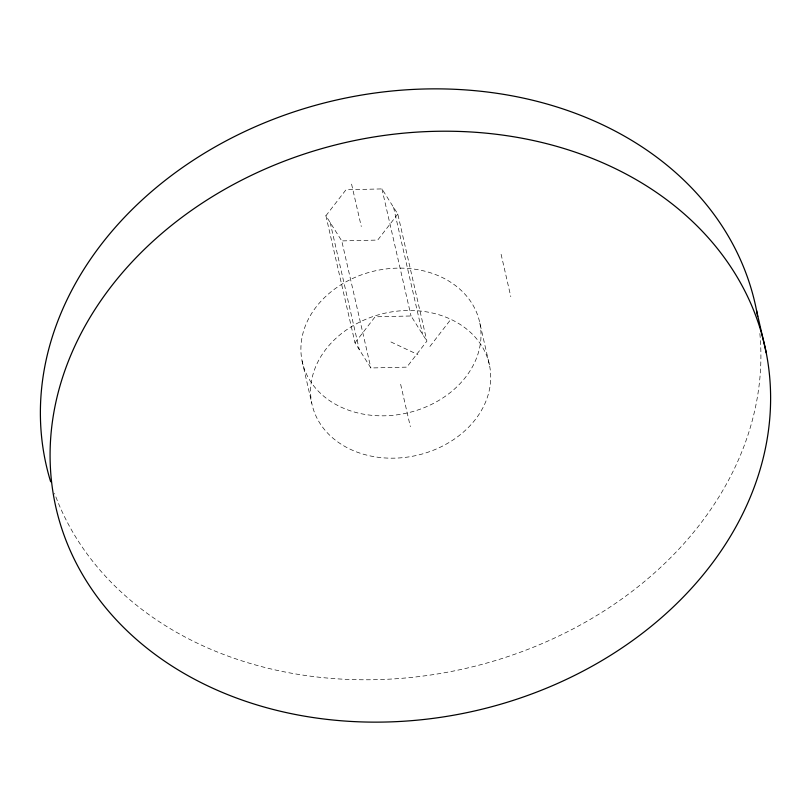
<?xml version="1.0" encoding="UTF-8"?>
<svg xmlns="http://www.w3.org/2000/svg" width="811" height="811" viewBox="0 0 811 811"><rect width="100%" height="100%" fill="white"/><g stroke="black" fill="none" stroke-linecap="round" stroke-linejoin="round"><path stroke-width="0.61" stroke-dasharray="4.05 3.04" d="M325.91 215.756L345.993 189.764L381.94 188.912L397.795 214.063L426.89 341.127L406.798 367.13L370.86 367.971L355.005 342.82L325.91 215.756L341.755 240.918L370.86 367.971M397.795 214.063L377.703 240.066L341.755 240.918M355.005 342.82L375.098 316.817L411.045 315.976L426.89 341.127M429.911 346.459L450.875 319.321M390.953 341.968L417.868 354.6M501.107 254.319L510.808 296.674M479.828 323.052A90.883 72.868 -12.9 0 1 359.121 413.265A90.883 72.868 -12.9 0 1 333.899 289.598A90.883 72.868 -12.9 0 1 479.828 323.052L489.53 365.406A90.883 72.868 -12.9 0 1 368.823 455.62A90.883 72.868 -12.9 0 1 343.6 331.952A90.883 72.868 -12.9 0 1 489.53 365.406M393.548 207.332L422.643 334.385M381.94 188.912L411.045 315.976M400.654 384.323L410.346 426.677M351.579 184.148L361.28 226.502M330.158 222.498L359.253 349.561M302.067 360.895L311.769 403.249M759.866 333.524A363.51 291.453 -12.9 0 1 464.713 668.649A363.51 291.453 -12.9 0 1 54.56 493.382"/><path stroke-width="1.22" d="M756.551 310.542L766.253 352.897A363.51 291.453 -12.9 0 1 280.788 711.338A363.51 291.453 -12.9 0 1 184.006 215.787A363.51 291.453 -12.9 0 1 766.253 352.897M50.667 481.785A363.51 291.453 -12.9 0 1 333.615 100.676A363.51 291.453 -12.9 0 1 757.646 316.554"/></g></svg>
